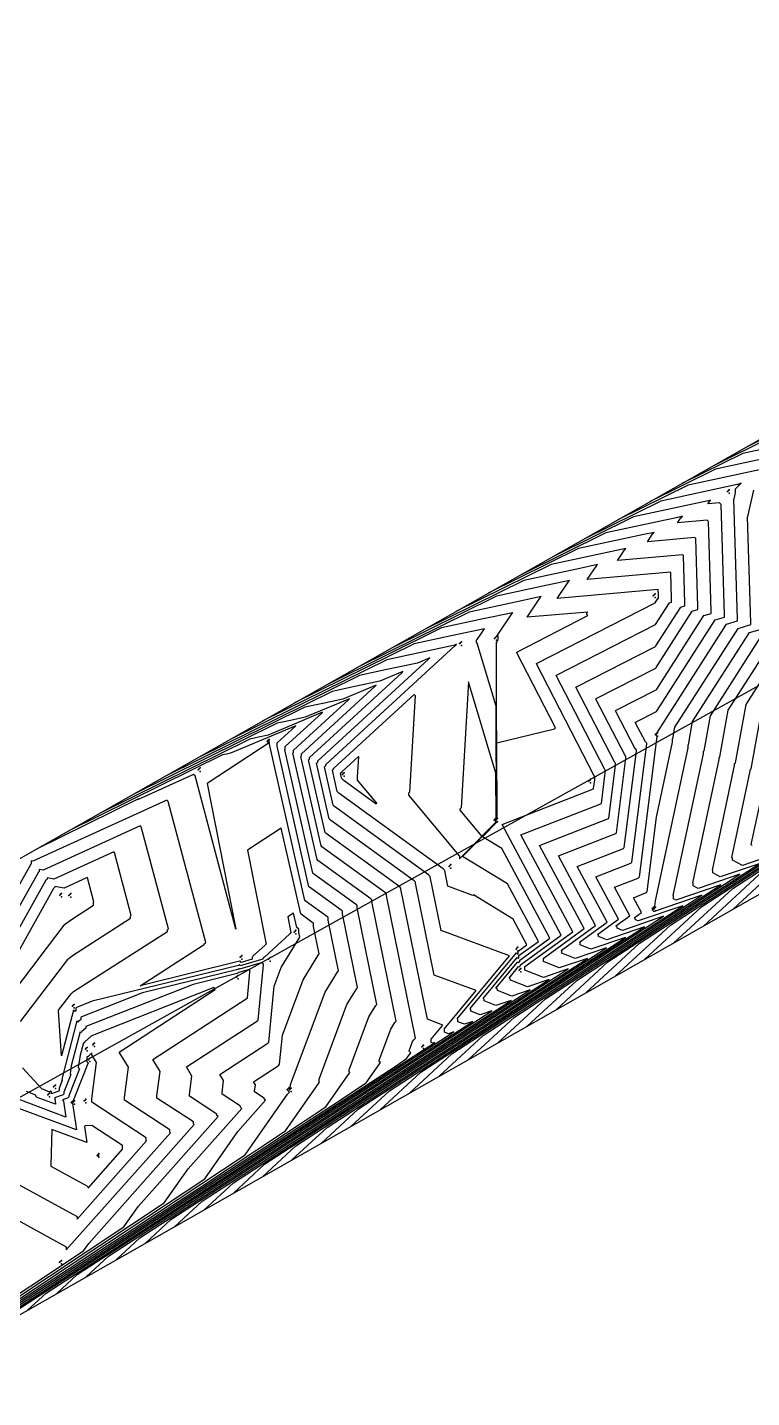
# Model space of a CAD drawing. Header units: metres. Extents: x 419582 to 423558, y 4805372 to 4807539.
# Drawn here: x 421029.3 to 421112.2, y 4805958.5 to 4806115.4 of the extents above; entities that cross this region are included whole.
import ezdxf

# ---------------------------------------------------------------- set-up
doc = ezdxf.new("R2010")
doc.units = ezdxf.units.M
for name, color, linetype in [('C-TINN', 4, 'Continuous'), ('C-TINN-BNDY', 110, 'Continuous'), ('C-TOPO-MAJR', 9, 'Continuous'), ('C-TOPO-MINR', 8, 'Continuous')]:
    doc.layers.add(name, color=color, linetype=linetype)

msp = doc.modelspace()

# ---------------------------------------------------------------- linework, layer by layer
at = {"color": 31, "lineweight": 30, "true_color": 0xffbd7a, "elevation": 1718.01}
msp.add_lwpolyline([(423449.83, 4807399.59), (423130.59, 4807500.11), (421950.92, 4806613), (421795.04, 4806430.99), (421305.02, 4806147.04), (421305.02, 4806147.04), (420630.08, 4805770.97), (419765.16, 4805549.54), (419617.36, 4805580.09)], dxfattribs=at)
at = {"layer": 'C-TINN', "color": 4, "linetype": 'Continuous', "lineweight": -3}
for p in [(421109.41, 4806062.26, 1684.66), (421109.51, 4806062.36, 1684.66), (421109.61, 4806062.46, 1684.66), (421109.61, 4806062.06, 1684.66), (421100.91, 4806050.32, 1678.75), (421101.01, 4806050.42, 1678.75), (421101.11, 4806050.52, 1678.75), (421101.11, 4806050.12, 1678.75), (421078.84, 4806044.94, 1675.18), (421078.94, 4806045.04, 1675.18), (421082.74, 4806045.44, 1676.98), (421082.84, 4806045.54, 1676.98), (421082.94, 4806045.64, 1676.98), (421082.94, 4806045.24, 1676.98), (421078.74, 4806044.84, 1675.18), (421078.94, 4806044.64, 1675.18), (421101.19, 4806034.43, 1685.03), (421101.29, 4806034.53, 1685.03), (421101.39, 4806034.63, 1685.03), (421101.39, 4806034.23, 1685.03), (421056.72, 4806033.68, 1668), (421056.82, 4806033.78, 1668), (421056.92, 4806033.88, 1668), (421056.92, 4806033.48, 1668), (421048.82, 4806030.41, 1668.18), (421048.92, 4806030.51, 1668.18), (421049.02, 4806030.61, 1668.18), (421049.02, 4806030.21, 1668.18), (421065.31, 4806029.87, 1677.26), (421065.41, 4806029.97, 1677.26), (421065.51, 4806030.07, 1677.26), (421065.51, 4806029.67, 1677.26), (421093.63, 4806029.21, 1678.6), (421093.73, 4806029.31, 1678.6), (421093.53, 4806029.11, 1678.6), (421093.73, 4806028.91, 1678.6), (421082.68, 4806024.64, 1674.33), (421082.78, 4806024.74, 1674.33), (421082.86, 4806024.64, 1678.75), (421082.88, 4806024.84, 1674.33), (421082.96, 4806024.74, 1678.75), (421083.06, 4806024.84, 1678.75), (421082.88, 4806024.44, 1674.33), (421083.06, 4806024.44, 1678.75), (421077.52, 4806019.35, 1676.41), (421077.62, 4806019.45, 1676.41), (421077.72, 4806019.55, 1676.41), (421077.72, 4806019.15, 1676.41), (421032.95, 4806016.06, 1663.18), (421033.05, 4806016.16, 1663.18), (421033.15, 4806016.26, 1663.18), (421033.15, 4806015.86, 1663.18), (421034.01, 4806016.03, 1663.38), (421034.11, 4806016.13, 1663.38), (421034.21, 4806016.23, 1663.38), (421034.21, 4806015.83, 1663.38), (421100.95, 4806014.46, 1687.08), (421101.05, 4806014.56, 1687.08), (421101.15, 4806014.66, 1687.08), (421101.15, 4806014.26, 1687.08), (421060, 4806012.03, 1665.8), (421059.8, 4806011.83, 1665.8), (421059.9, 4806011.93, 1665.8), (421060, 4806011.63, 1665.8), (421053.61, 4806008.94, 1667.97), (421053.71, 4806009.04, 1667.97), (421053.81, 4806009.14, 1667.97), (421057.04, 4806008.91, 1665.49), (421085.19, 4806009.88, 1675.2), (421085.29, 4806009.98, 1675.2), (421085.39, 4806010.08, 1675.2), (421085.39, 4806009.68, 1675.2), (421053.81, 4806008.74, 1667.97), (421056.84, 4806008.71, 1665.49), (421056.94, 4806008.81, 1665.49), (421057.04, 4806008.51, 1665.49), (421085.55, 4806007.47, 1679.78), (421085.65, 4806007.57, 1679.78), (421085.75, 4806007.67, 1679.78), (421085.75, 4806007.27, 1679.78), (421053.18, 4806006.67, 1663.14), (421053.28, 4806006.77, 1663.14), (421053.38, 4806006.87, 1663.14), (421053.38, 4806006.47, 1663.14), (421034.4, 4806003.35, 1666.36), (421034.5, 4806003.45, 1666.36), (421034.6, 4806003.55, 1666.36), (421034.6, 4806003.15, 1666.36), (421035.89, 4805998.43, 1662.42), (421035.99, 4805998.53, 1662.42), (421036.09, 4805998.63, 1662.42), (421036.09, 4805998.23, 1662.42), (421036.73, 4805998.93, 1662.26), (421036.83, 4805999.03, 1662.26), (421036.93, 4805999.13, 1662.26), (421036.93, 4805998.73, 1662.26), (421074.41, 4805998.69, 1672.42), (421074.51, 4805998.79, 1672.42), (421074.61, 4805998.89, 1672.42), (421074.61, 4805998.49, 1672.42), (421036.21, 4805997.2, 1661.79), (421036.31, 4805997.3, 1661.79), (421036.41, 4805997.4, 1661.79), (421036.41, 4805997, 1661.79), (421031.58, 4805993.18, 1664.59), (421031.68, 4805993.28, 1664.59), (421031.78, 4805993.38, 1664.59), (421032.26, 4805994.12, 1665.79), (421032.36, 4805994.22, 1665.79), (421032.46, 4805994.32, 1665.79), (421032.46, 4805993.92, 1665.79), (421059.25, 4805993.78, 1668.07), (421059.35, 4805993.88, 1668.07), (421059.45, 4805993.98, 1668.07), (421059.45, 4805993.58, 1668.07), (421031.78, 4805992.98, 1664.59), (421034.45, 4805992.32, 1661.78), (421034.55, 4805992.42, 1661.78), (421034.65, 4805992.52, 1661.78), (421034.65, 4805992.12, 1661.78), (421035.76, 4805992.5, 1661.82), (421035.86, 4805992.6, 1661.82), (421035.96, 4805992.7, 1661.82), (421035.96, 4805992.3, 1661.82), (421037.25, 4805986.27, 1660), (421037.35, 4805986.37, 1660), (421037.45, 4805986.47, 1660), (421037.45, 4805986.07, 1660), (421032.94, 4805974.04, 1663.45), (421033.04, 4805974.14, 1663.45), (421033.14, 4805974.24, 1663.45), (421033.14, 4805973.84, 1663.45)]:
    msp.add_point(p, dxfattribs=at)
at = {"layer": 'C-TINN-BNDY', "color": 110, "linetype": 'Continuous', "lineweight": -3, "flags": 128}
for points in [[(420443.91, 4805743.65), (420493.5, 4805756.98), (420768.14, 4805870.08), (420831.32, 4805906.4), (420889.42, 4805941.39), (420915.5, 4805955.6), (420955.73, 4805979.34), (420991.65, 4805999.26), (421029.07, 4806020.62), (421150.43, 4806089.34), (421193.45, 4806114.76), (421316.74, 4806181.07)], [(421305.47, 4806115.01), (421187.67, 4806058.56), (420994.99, 4805949.06), (420878.95, 4805882.09), (420761.16, 4805805.24), (420641.64, 4805749.79), (420396.34, 4805692.54)]]:
    msp.add_lwpolyline(points, dxfattribs=at)
at = {"layer": 'C-TOPO-MAJR', "color": 9, "linetype": 'Continuous', "lineweight": -3, "flags": 128}
for points, elevation in [([(421117.44, 4806070.24), (421111.57, 4806067.33)], 1690), ([(421073, 4805993.39), (421077.85, 4805997.88), (421102.09, 4806013.63), (421097.38, 4806012.02), (421096.76, 4806012.27), (421096.76, 4806012.38), (421096.62, 4806012.53), (421098.23, 4806013.69), (421096.48, 4806016.95), (421099.18, 4806018), (421099.25, 4806018.08), (421099.33, 4806018.16), (421101.35, 4806034.21), (421101.35, 4806034.21), (421101.16, 4806034.41), (421101.12, 4806034.47), (421101.22, 4806034.57), (421101.29, 4806034.6), (421101.39, 4806034.7), (421109.3, 4806047.08), (421110.55, 4806047.44), (421110.55, 4806047.67), (421110.14, 4806061.37), (421110.14, 4806061.38), (421110.15, 4806061.38), (421110.33, 4806062.14), (421110.32, 4806062.15), (421110.32, 4806062.54), (421110.32, 4806062.54), (421110.33, 4806062.54), (421110.95, 4806063.2), (421110.96, 4806063.2), (421110.96, 4806063.21), (421110.48, 4806063.03), (421110.48, 4806063.03), (421110.49, 4806063.04), (421101.76, 4806061.16), (421093.09, 4806056.87)], 1685), ([(421056.18, 4805983.83), (421059.99, 4805987.36), (421091.17, 4806007.61), (421088.33, 4806006.64), (421086.21, 4806007.48), (421086.21, 4806007.87), (421086.21, 4806007.87), (421091.68, 4806011.85), (421085.74, 4806022.94), (421094.92, 4806026.52), (421094.94, 4806026.54), (421094.96, 4806026.56), (421095.4, 4806030.07), (421095.4, 4806030.38), (421095.35, 4806030.42), (421089.79, 4806041.18), (421089.82, 4806041.22), (421101.15, 4806047.02), (421101.17, 4806047.04), (421102.75, 4806049.51), (421103, 4806049.58), (421103, 4806049.95), (421102.91, 4806052.96), (421102.87, 4806053), (421093.35, 4806052.18), (421094.43, 4806053.8), (421094.48, 4806053.85), (421094.53, 4806053.9), (421092.48, 4806053.45), (421086.08, 4806052.08), (421074.62, 4806046.41)], 1680), ([(421039.36, 4805974.27), (421042.12, 4805976.83), (421080.25, 4806001.59), (421079.28, 4806001.27), (421078.52, 4806001.57), (421078.52, 4806001.83), (421078.44, 4806001.9), (421084.43, 4806009.09), (421076.62, 4806011.99), (421075.37, 4806018.15), (421075.37, 4806018.2), (421075.19, 4806018.38), (421064.42, 4806026.19), (421064.26, 4806026.35), (421063.26, 4806030.75), (421063.34, 4806030.83), (421063.41, 4806030.9), (421063.41, 4806031), (421078.19, 4806044.57), (421078.29, 4806044.66), (421078.39, 4806044.76), (421078.17, 4806044.67), (421074.09, 4806043.79), (421070.41, 4806043), (421056.15, 4806035.95)], 1675), ([(421089.82, 4806002.95), (421095.72, 4806008.41), (421113.02, 4806019.65), (421108.57, 4806018.13), (421107.73, 4806018.59), (421107.73, 4806018.85), (421107.67, 4806018.92), (421110.22, 4806030.9), (421110.22, 4806031.11), (421110.27, 4806031.16), (421110.32, 4806031.21), (421111.53, 4806037.89), (421115.85, 4806044.64)], 1690), ([(421024.25, 4805966.3), (421056.45, 4805987.22), (421063.42, 4805991.84), (421066.18, 4805995.76), (421066.09, 4805995.85), (421066.09, 4805996.07), (421068.34, 4806002.12), (421069.14, 4806003.42), (421069.21, 4806003.48), (421069.27, 4806003.55), (421067.01, 4806014.61), (421067.01, 4806014.85), (421066.94, 4806014.93), (421062.02, 4806018.49), (421061.95, 4806018.57), (421058.73, 4806032.7), (421058.75, 4806032.72), (421058.78, 4806032.74), (421058.78, 4806033.06), (421063, 4806036.93), (421063.03, 4806036.96), (421063.05, 4806036.99), (421056.8, 4806034.36), (421055.71, 4806034.13), (421054.73, 4806033.92), (421037.68, 4806025.49)], 1670), ([(421028.48, 4806001.61), (421033.87, 4806008.7), (421033.92, 4806008.76), (421033.98, 4806008.81), (421034.42, 4806009.15), (421041.06, 4806013.4), (421041.06, 4806013.66), (421041.09, 4806013.69), (421041.13, 4806013.73), (421039.21, 4806020.95), (421039.14, 4806021.02), (421032.27, 4806017.89), (421031.5, 4806018.03), (421031.5, 4806017.87), (421031.44, 4806017.81), (421031.38, 4806017.75), (421025.01, 4806006.38)], 1665), ([(421106.64, 4806012.51), (421113.58, 4806018.93)], 1695), ([(421018.93, 4805963.92), (421040.31, 4805978.1), (421041.97, 4805980.46), (421051.08, 4805990.72), (421050.96, 4805990.85), (421050.96, 4805991), (421047.81, 4805993.05), (421047.81, 4805993.25), (421048.08, 4805995.35), (421047.46, 4805996.4), (421055.59, 4806001.68), (421055.63, 4806001.72), (421055.67, 4806001.76), (421056.28, 4806008.08), (421056.28, 4806008.17), (421056.12, 4806008.33), (421053.55, 4806007.59), (421053.47, 4806007.67), (421053.41, 4806007.61), (421053.35, 4806007.54), (421042.45, 4806004.87), (421035.37, 4806002.08), (421035.37, 4806001.82), (421035.11, 4806001.59), (421035.08, 4806001.56), (421035.05, 4806001.52), (421034.91, 4806001.65), (421033.26, 4805995.28), (421033.2, 4805994.89), (421033.24, 4805994.85), (421032.89, 4805993.97), (421032.89, 4805993.64), (421032.87, 4805993.62), (421032.85, 4805993.6), (421032.01, 4805993.3), (421032.01, 4805993.56), (421031.94, 4805993.63), (421031.88, 4805993.57), (421031.81, 4805993.5), (421030.9, 4805993.88), (421028.68, 4805996.29)], 1665)]:
    msp.add_lwpolyline(points, dxfattribs=dict(at, elevation=elevation))
for points, elevation in [([(421082.9, 4806030), (421079.77, 4806040.45), (421078.91, 4806026.04), (421078.83, 4806025.96), (421078.75, 4806025.88), (421078.75, 4806025.79), (421081.08, 4806023), (421081.22, 4806022.86), (421081.22, 4806022.74), (421082.91, 4806024.44), (421082.88, 4806024.47), (421082.71, 4806024.64), (421082.79, 4806024.72), (421082.81, 4806024.74), (421082.89, 4806024.82), (421082.91, 4806024.84), (421082.9, 4806030)], 1675), ([(421037.25, 4805986.27), (421037.45, 4805986.07), (421037.45, 4805986.47), (421037.35, 4805986.37), (421037.25, 4805986.27)], 1660)]:
    msp.add_lwpolyline(points, close=True, dxfattribs=dict(at, elevation=elevation))
at = {"layer": 'C-TOPO-MINR', "color": 8, "linetype": 'Continuous', "lineweight": -3, "flags": 128}
for points, elevation in [([(421114.31, 4806068.42), (421107.87, 4806065.24)], 1689), ([(421118.21, 4806068.12), (421111.17, 4806066.6), (421104.18, 4806063.15)], 1688), ([(421115.63, 4806066.43), (421108.03, 4806064.79), (421100.48, 4806061.06)], 1687), ([(421113.06, 4806064.73), (421104.9, 4806062.97), (421096.79, 4806058.97)], 1686), ([(421076.36, 4805995.3), (421081.43, 4805999.99), (421104.28, 4806014.83), (421099.19, 4806013.1), (421098.87, 4806013.23), (421098.87, 4806013.29), (421098.7, 4806013.46), (421099.54, 4806014.06), (421098.63, 4806015.75), (421100.03, 4806016.3), (421100.12, 4806016.39), (421100.21, 4806016.47), (421101.28, 4806024.97), (421103.11, 4806033.58), (421103.11, 4806033.94), (421103.12, 4806033.95), (421103.13, 4806033.96), (421103.37, 4806035.27), (421110.61, 4806046.59), (421112.06, 4806047.01), (421112.06, 4806047.22), (421111.7, 4806059.35), (421111.71, 4806059.37), (421111.73, 4806059.38), (421112.43, 4806062.39)], 1686), ([(421069.63, 4805991.48), (421074.28, 4805995.78), (421099.91, 4806012.43), (421095.57, 4806010.95), (421094.65, 4806011.31), (421094.65, 4806011.48), (421094.54, 4806011.6), (421096.92, 4806013.32), (421094.34, 4806018.15), (421098.33, 4806019.71), (421098.39, 4806019.77), (421098.46, 4806019.84), (421100.16, 4806033.38), (421100.16, 4806033.44), (421100, 4806033.61), (421098.85, 4806035.81), (421098.94, 4806035.9), (421101.26, 4806037.09), (421101.34, 4806037.17), (421107.99, 4806047.56), (421109.04, 4806047.87), (421109.04, 4806048.13), (421108.66, 4806060.77), (421108.48, 4806060.95), (421107.14, 4806060.83), (421107.29, 4806061.06), (421107.38, 4806061.15), (421107.47, 4806061.25), (421107.18, 4806061.18), (421098.63, 4806059.34), (421089.4, 4806054.78)], 1684), ([(421066.27, 4805989.57), (421070.71, 4805993.67), (421097.72, 4806011.22), (421093.76, 4806009.87), (421092.54, 4806010.35), (421092.54, 4806010.58), (421092.45, 4806010.67), (421095.61, 4806012.96), (421092.19, 4806019.35), (421097.48, 4806021.41), (421097.53, 4806021.46), (421097.58, 4806021.52), (421098.97, 4806032.55), (421098.97, 4806032.68), (421098.83, 4806032.81), (421096.59, 4806037.16), (421096.66, 4806037.23), (421101.23, 4806039.57), (421101.3, 4806039.64), (421106.68, 4806048.05), (421107.53, 4806048.3), (421107.53, 4806048.58), (421107.22, 4806058.82), (421107.08, 4806058.96), (421103.69, 4806058.67), (421104.07, 4806059.24), (421104.16, 4806059.33), (421104.24, 4806059.41), (421103.51, 4806059.25), (421095.49, 4806057.52), (421085.7, 4806052.69)], 1683), ([(421062.91, 4805987.66), (421067.13, 4805991.57), (421095.54, 4806010.02), (421091.95, 4806008.8), (421090.43, 4806009.4), (421090.43, 4806009.67), (421090.37, 4806009.73), (421094.3, 4806012.59), (421090.04, 4806020.55), (421096.62, 4806023.12), (421096.66, 4806023.16), (421096.71, 4806023.2), (421097.78, 4806031.72), (421097.78, 4806031.91), (421097.67, 4806032.02), (421094.32, 4806038.5), (421094.38, 4806038.56), (421101.2, 4806042.05), (421101.25, 4806042.1), (421105.37, 4806048.54), (421106.02, 4806048.73), (421106.02, 4806049.04), (421105.78, 4806056.87), (421105.67, 4806056.98), (421100.24, 4806056.5), (421100.86, 4806057.43), (421100.93, 4806057.5), (421101, 4806057.57), (421099.83, 4806057.32), (421092.36, 4806055.71), (421082.01, 4806050.6)], 1682), ([(421059.54, 4805985.74), (421063.56, 4805989.46), (421093.36, 4806008.82), (421090.14, 4806007.72), (421088.32, 4806008.44), (421088.32, 4806008.77), (421088.29, 4806008.8), (421092.99, 4806012.22), (421087.89, 4806021.74), (421095.77, 4806024.82), (421095.8, 4806024.85), (421095.83, 4806024.88), (421096.59, 4806030.9), (421096.59, 4806031.15), (421096.51, 4806031.22), (421092.05, 4806039.84), (421092.1, 4806039.89), (421101.17, 4806044.53), (421101.21, 4806044.57), (421104.06, 4806049.02), (421104.51, 4806049.15), (421104.51, 4806049.49), (421104.35, 4806054.91), (421104.27, 4806054.99), (421096.8, 4806054.34), (421097.65, 4806055.61), (421097.71, 4806055.67), (421097.77, 4806055.73), (421096.15, 4806055.39), (421089.22, 4806053.89), (421078.32, 4806048.51)], 1681), ([(421052.81, 4805981.92), (421056.41, 4805985.25), (421088.99, 4806006.41), (421086.52, 4806005.57), (421084.57, 4806006.34), (421084.57, 4806006.38), (421084.39, 4806006.56), (421085.49, 4806007.88), (421085.52, 4806007.85), (421085.61, 4806007.93), (421085.69, 4806008.01), (421085.69, 4806008.08), (421090.37, 4806011.48), (421083.6, 4806024.14), (421094.07, 4806028.23), (421094.08, 4806028.23), (421094.08, 4806028.24), (421094.21, 4806029.24), (421094.21, 4806029.62), (421094.19, 4806029.63), (421087.52, 4806042.53), (421087.54, 4806042.55), (421101.12, 4806049.5), (421101.12, 4806049.5), (421101.44, 4806050), (421101.49, 4806050.01), (421101.49, 4806050.41), (421101.47, 4806051.01), (421101.46, 4806051.02), (421089.9, 4806050.01), (421091.22, 4806051.98), (421091.26, 4806052.02), (421091.3, 4806052.06), (421088.8, 4806051.52), (421082.95, 4806050.26), (421070.93, 4806044.32)], 1679), ([(421049.45, 4805980.01), (421052.84, 4805983.14), (421086.8, 4806005.2), (421084.71, 4806004.49), (421083.06, 4806005.15), (421083.06, 4806005.24), (421082.9, 4806005.39), (421085.41, 4806008.41), (421085.49, 4806008.33), (421085.55, 4806008.39), (421085.61, 4806008.45), (421085.61, 4806008.61), (421089.06, 4806011.11), (421083.55, 4806021.41), (421081.35, 4806022.74), (421083.03, 4806024.44), (421082.86, 4806024.61), (421082.83, 4806024.64), (421082.85, 4806024.66), (421082.93, 4806024.74), (421082.95, 4806024.76), (421083.03, 4806024.84), (421083.01, 4806033.48), (421089.61, 4806035.08), (421089.67, 4806035.15), (421089.73, 4806035.21), (421085.25, 4806043.87), (421085.27, 4806043.88), (421093.41, 4806048.05), (421093.3, 4806048.17), (421093.3, 4806048.34), (421093.35, 4806048.39), (421093.41, 4806048.45), (421086.46, 4806047.85), (421088, 4806050.16), (421088.03, 4806050.19), (421088.06, 4806050.22), (421085.12, 4806049.59), (421079.81, 4806048.44), (421067.23, 4806042.23)], 1678), ([(421046.09, 4805978.1), (421049.27, 4805981.04), (421084.62, 4806004), (421082.9, 4806003.42), (421081.54, 4806003.95), (421081.54, 4806004.1), (421081.42, 4806004.23), (421085.33, 4806008.93), (421085.45, 4806008.81), (421085.49, 4806008.85), (421085.53, 4806008.89), (421085.53, 4806009.13), (421087.75, 4806010.74), (421084.21, 4806017.36), (421079.07, 4806020.48), (421082.99, 4806024.44), (421082.87, 4806024.56), (421082.79, 4806024.64), (421082.83, 4806024.68), (421082.89, 4806024.74), (421082.93, 4806024.78), (421082.99, 4806024.84), (421082.94, 4806045.01), (421083.07, 4806045.04), (421083.07, 4806045.04), (421083.07, 4806045.04), (421082.99, 4806045.21), (421082.99, 4806045.21), (421083.15, 4806045.3), (421083.14, 4806045.3), (421083.14, 4806045.69), (421083.14, 4806045.69), (421083.15, 4806045.7), (421083.01, 4806045.68), (421084.79, 4806048.35), (421084.81, 4806048.37), (421084.83, 4806048.38), (421081.45, 4806047.66), (421076.68, 4806046.63), (421063.54, 4806040.14)], 1677), ([(421042.72, 4805976.19), (421045.69, 4805978.93), (421082.43, 4806002.8), (421081.09, 4806002.34), (421080.03, 4806002.76), (421080.03, 4806002.97), (421079.93, 4806003.06), (421085.25, 4806009.46), (421085.42, 4806009.29), (421085.44, 4806009.31), (421085.45, 4806009.33), (421085.45, 4806009.66), (421086.44, 4806010.37), (421084.86, 4806013.32), (421080.32, 4806016.08), (421080.29, 4806016.04), (421080.25, 4806016.01), (421077.4, 4806017.07), (421077.04, 4806018.86), (421077.04, 4806018.87), (421076.84, 4806019.07), (421064.9, 4806027.73), (421064.73, 4806027.91), (421064.17, 4806030.36), (421064.25, 4806030.45), (421064.34, 4806030.53), (421064.34, 4806030.59), (421073.52, 4806039.02), (421073.65, 4806038.9), (421072.98, 4806027.82), (421072.94, 4806027.78), (421072.89, 4806027.73), (421072.89, 4806027.51), (421078.7, 4806020.55), (421078.74, 4806020.51), (421078.74, 4806020.19), (421082.95, 4806024.44), (421082.87, 4806024.52), (421082.75, 4806024.64), (421082.81, 4806024.7), (421082.85, 4806024.74), (421082.91, 4806024.8), (421082.95, 4806024.84), (421082.92, 4806037.7), (421080.76, 4806044.91), (421080.67, 4806045), (421080.67, 4806045.22), (421080.72, 4806045.27), (421080.76, 4806045.31), (421081.58, 4806046.53), (421081.58, 4806046.54), (421081.59, 4806046.55), (421077.77, 4806045.72), (421073.54, 4806044.81), (421059.84, 4806038.05)], 1676), ([(421079.72, 4805997.21), (421085, 4806002.09), (421106.46, 4806016.04), (421101.01, 4806014.17), (421100.98, 4806014.18), (421100.98, 4806014.19), (421100.78, 4806014.39), (421100.85, 4806014.43), (421100.78, 4806014.56), (421100.88, 4806014.6), (421100.98, 4806014.7), (421101.08, 4806014.79), (421101.16, 4806015.42), (421104.89, 4806032.91), (421104.89, 4806033.24), (421104.91, 4806033.25), (421104.93, 4806033.27), (421105.41, 4806035.92), (421111.92, 4806046.1), (421113.58, 4806046.58)], 1687), ([(421083.09, 4805999.13), (421088.57, 4806004.2), (421108.65, 4806017.24), (421103.49, 4806015.48), (421103.22, 4806015.62), (421103.22, 4806015.98), (421103.2, 4806016), (421106.67, 4806032.24), (421106.67, 4806032.53), (421106.7, 4806032.56), (421106.72, 4806032.58), (421107.45, 4806036.58), (421113.23, 4806045.61)], 1688), ([(421086.45, 4806001.04), (421092.14, 4806006.3), (421110.83, 4806018.44), (421106.03, 4806016.8), (421105.48, 4806017.11), (421105.48, 4806017.42), (421105.43, 4806017.46), (421108.45, 4806031.57), (421108.45, 4806031.82), (421108.48, 4806031.86), (421108.52, 4806031.9), (421109.49, 4806037.23), (421114.54, 4806045.13)], 1689), ([(421036, 4805972.36), (421038.55, 4805974.72), (421078.06, 4806000.39), (421077.47, 4806000.19), (421077, 4806000.37), (421077, 4806000.69), (421076.96, 4806000.73), (421080.62, 4806005.14), (421075.84, 4806006.91), (421073.7, 4806017.44), (421073.7, 4806017.53), (421073.54, 4806017.69), (421063.94, 4806024.65), (421063.8, 4806024.8), (421062.36, 4806031.14), (421062.42, 4806031.21), (421062.49, 4806031.27), (421062.49, 4806031.41), (421075.15, 4806043.04), (421075.24, 4806043.12), (421075.32, 4806043.21), (421073.9, 4806042.61), (421070.42, 4806041.86), (421067.27, 4806041.18), (421052.46, 4806033.86)], 1674), ([(421032.63, 4805970.45), (421034.97, 4805972.62), (421075.88, 4805999.19), (421075.66, 4805999.11), (421075.49, 4805999.18), (421075.49, 4805999.55), (421075.47, 4805999.57), (421076.82, 4806001.18), (421075.06, 4806001.84), (421072.02, 4806016.73), (421072.02, 4806016.86), (421071.89, 4806017), (421063.46, 4806023.11), (421063.34, 4806023.24), (421061.45, 4806031.53), (421061.5, 4806031.58), (421061.56, 4806031.64), (421061.56, 4806031.82), (421072.11, 4806041.51), (421072.18, 4806041.58), (421072.25, 4806041.65), (421069.62, 4806040.55), (421066.74, 4806039.93), (421064.13, 4806039.36), (421048.76, 4806031.77)], 1673), ([(421029.27, 4805968.54), (421031.4, 4805970.51), (421071.46, 4805996.53), (421072.67, 4805997.34), (421073.15, 4805998.02), (421072.97, 4805998.2), (421072.97, 4805998.24), (421073.36, 4805999.29), (421073.5, 4805999.51), (421073.59, 4805999.6), (421073.68, 4805999.7), (421070.35, 4806016.02), (421070.35, 4806016.19), (421070.24, 4806016.31), (421062.98, 4806021.57), (421062.87, 4806021.68), (421060.54, 4806031.92), (421060.59, 4806031.96), (421060.63, 4806032.01), (421060.63, 4806032.23), (421069.08, 4806039.99), (421069.13, 4806040.04), (421069.19, 4806040.1), (421065.35, 4806038.48), (421063.06, 4806037.99), (421061, 4806037.55), (421045.07, 4806029.68)], 1672), ([(421027.83, 4805968.41), (421063.95, 4805991.87), (421068.05, 4805994.59), (421069.66, 4805996.89), (421069.53, 4805997.02), (421069.53, 4805997.15), (421070.85, 4806000.7), (421071.32, 4806001.47), (421071.4, 4806001.54), (421071.48, 4806001.62), (421068.68, 4806015.32), (421068.68, 4806015.52), (421068.59, 4806015.62), (421062.5, 4806020.03), (421062.41, 4806020.12), (421059.64, 4806032.31), (421059.67, 4806032.34), (421059.7, 4806032.38), (421059.7, 4806032.65), (421066.04, 4806038.46), (421066.08, 4806038.5), (421066.12, 4806038.54), (421061.07, 4806036.42), (421059.39, 4806036.06), (421057.86, 4806035.73), (421041.37, 4806027.59)], 1671), ([(421093.18, 4806004.86), (421099.29, 4806010.51), (421115.2, 4806020.85), (421111.11, 4806019.45), (421109.99, 4806020.07), (421109.99, 4806020.29), (421109.9, 4806020.38), (421112, 4806030.23), (421112, 4806030.41), (421112.06, 4806030.46), (421112.11, 4806030.52), (421113.57, 4806038.54)], 1691), ([(421020.68, 4805964.2), (421048.95, 4805982.56), (421058.8, 4805989.09), (421062.69, 4805994.63), (421062.65, 4805994.67), (421062.65, 4805994.99), (421065.84, 4806003.54), (421066.97, 4806005.38), (421067.01, 4806005.42), (421067.06, 4806005.47), (421065.34, 4806013.9), (421065.34, 4806014.18), (421065.28, 4806014.24), (421061.54, 4806016.96), (421061.48, 4806017.01), (421057.83, 4806033.09), (421057.84, 4806033.1), (421057.85, 4806033.11), (421057.85, 4806033.47), (421059.96, 4806035.41), (421059.97, 4806035.42), (421059.99, 4806035.43), (421052.52, 4806032.3), (421052.03, 4806032.19), (421051.59, 4806032.1), (421033.98, 4806023.4)], 1669), ([(421017.11, 4805962.09), (421041.44, 4805977.9), (421054.18, 4805986.34), (421059.05, 4805993.28), (421059.26, 4805993.51), (421059.06, 4805993.71), (421059.06, 4805993.72), (421058.99, 4805993.76), (421058.99, 4805993.77), (421059, 4805993.82), (421058.98, 4805993.84), (421059.17, 4805993.96), (421059.27, 4805994.06), (421059.36, 4805994.16), (421059.38, 4805994.37), (421063.33, 4806004.95), (421064.79, 4806007.33), (421064.82, 4806007.36), (421064.86, 4806007.4), (421063.67, 4806013.19), (421063.67, 4806013.51), (421063.63, 4806013.55), (421061.06, 4806015.42), (421061.02, 4806015.45), (421056.92, 4806033.48), (421049.85, 4806028.84), (421053.13, 4806012.15), (421048.46, 4806029.69), (421048.27, 4806029.88), (421041.85, 4806026.95), (421041.91, 4806027.02), (421041.98, 4806027.08), (421030.29, 4806021.31)], 1668), ([(421112.24, 4806021.72), (421112.13, 4806021.84), (421113.78, 4806029.56)], 1692), ([(421013.53, 4805959.99), (421033.94, 4805973.24), (421049.55, 4805983.6), (421053.36, 4805989.01), (421056.53, 4805992.58), (421056.36, 4805992.76), (421056.36, 4805992.81), (421055.26, 4805993.53), (421055.26, 4805993.6), (421055.36, 4805994.33), (421055.14, 4805994.69), (421057.98, 4805996.53), (421058.05, 4805996.61), (421058.13, 4805996.69), (421058.45, 4806000.01), (421060.82, 4806006.37), (421062.61, 4806009.28), (421062.63, 4806009.3), (421062.65, 4806009.32), (421062, 4806012.48), (421062, 4806012.84), (421061.98, 4806012.86), (421060.58, 4806013.88), (421060.56, 4806013.9), (421058.32, 4806023.73), (421054.46, 4806021.2), (421056.58, 4806010.43), (421056.53, 4806010.39), (421056.49, 4806010.34), (421055.07, 4806009.05), (421055.03, 4806009.01), (421055, 4806008.97), (421055, 4806008.73), (421053.72, 4806008.36), (421053.56, 4806008.52), (421053.54, 4806008.5), (421053.52, 4806008.48), (421042.16, 4806005.69), (421049.51, 4806010.4), (421049.51, 4806010.48), (421049.59, 4806010.56), (421049.67, 4806010.64), (421045.38, 4806026.77), (421045.23, 4806026.92), (421029.87, 4806019.93), (421029.68, 4806019.97), (421029.68, 4806019.63), (421029.66, 4806019.61), (421029.65, 4806019.6), (421028.05, 4806016.75)], 1667), ([(421026.43, 4805968.58), (421044.93, 4805980.85), (421047.66, 4805984.74), (421053.81, 4805991.65), (421053.66, 4805991.8), (421053.66, 4805991.9), (421051.54, 4805993.29), (421051.54, 4805993.42), (421051.72, 4805994.84), (421051.3, 4805995.54), (421056.79, 4805999.11), (421056.84, 4805999.17), (421056.9, 4805999.22), (421057.52, 4806005.64), (421058.32, 4806007.79), (421060.44, 4806011.24), (421060.44, 4806011.24), (421060.44, 4806011.25), (421060.33, 4806011.77), (421060.33, 4806012.16), (421060.33, 4806012.17), (421060.1, 4806012.34), (421060.09, 4806012.34), (421059.72, 4806013.98), (421059.08, 4806013.56), (421059.43, 4806011.76), (421059.34, 4806011.67), (421059.25, 4806011.58), (421056.38, 4806008.96), (421056.3, 4806008.88), (421056.22, 4806008.8), (421056.22, 4806008.72), (421053.63, 4806007.98), (421053.52, 4806008.1), (421053.48, 4806008.05), (421053.43, 4806008.01), (421036.68, 4806003.9), (421034.8, 4806003.16), (421034.8, 4806002.8), (421034.74, 4806002.74), (421034.73, 4806002.73), (421034.72, 4806002.72), (421034.54, 4806002.9), (421033.17, 4805997.65), (421032.83, 4806002.83), (421032.83, 4806002.89), (421034.26, 4806004.77), (421034.35, 4806004.85), (421034.44, 4806004.94), (421034.55, 4806005.03), (421045.28, 4806011.9), (421045.28, 4806012.07), (421045.34, 4806012.13), (421045.4, 4806012.18), (421042.29, 4806023.86), (421042.18, 4806023.97), (421031.07, 4806018.91), (421030.59, 4806019), (421030.59, 4806018.75), (421030.55, 4806018.71), (421030.51, 4806018.67), (421026.53, 4806011.56)], 1666), ([(421099.91, 4806008.68), (421106.44, 4806014.72), (421119.57, 4806023.26)], 1693), ([(421103.27, 4806010.6), (421110.01, 4806016.83), (421121.76, 4806024.46)], 1694), ([(421096.54, 4806006.77), (421102.86, 4806012.62), (421117.39, 4806022.05)], 1692), ([(421110, 4806014.42), (421117.16, 4806021.04)], 1696), ([(421024.12, 4806000.33), (421033.47, 4806012.63), (421033.5, 4806012.66), (421033.52, 4806012.69), (421034.29, 4806013.28), (421036.83, 4806014.9), (421036.83, 4806015.25), (421036.84, 4806015.26), (421036.86, 4806015.27), (421036.12, 4806018.04), (421036.1, 4806018.06), (421033.47, 4806016.86), (421032.4, 4806017.06), (421032.4, 4806016.98), (421032.32, 4806016.9), (421032.24, 4806016.82), (421023.49, 4806001.19)], 1664), ([(421011.42, 4805959.26), (421035.68, 4805975.35), (421036.27, 4805976.19), (421048.35, 4805989.79), (421048.26, 4805989.89), (421048.26, 4805990.09), (421044.08, 4805992.82), (421044.08, 4805993.08), (421044.45, 4805995.87), (421043.61, 4805997.25), (421054.4, 4806004.26), (421054.42, 4806004.27), (421054.44, 4806004.29), (421054.72, 4806007.22), (421054.72, 4806007.47), (421054.65, 4806007.54), (421053.46, 4806007.2), (421053.42, 4806007.24), (421053.34, 4806007.16), (421053.26, 4806007.07), (421048.22, 4806005.84), (421035.94, 4806001.01), (421035.94, 4806000.84), (421035.49, 4806000.44), (421035.43, 4806000.38), (421035.37, 4806000.32), (421035.29, 4806000.4), (421034.28, 4805996.5), (421034.14, 4805995.61), (421034.23, 4805995.52), (421033.44, 4805993.52), (421033.44, 4805993.3), (421033.39, 4805993.25), (421033.35, 4805993.21), (421032.34, 4805992.84), (421032.38, 4805992.8), (421032.48, 4805992.12), (421030.37, 4805992.9), (421030.22, 4805993.05), (421030.22, 4805993.15), (421029.17, 4805993.59)], 1664), ([(421021.33, 4805982.58), (421033.68, 4805975.81), (421033.7, 4805975.78), (421033.7, 4805975.44), (421045.63, 4805988.86), (421045.55, 4805988.94), (421045.55, 4805989.19), (421040.36, 4805992.58), (421040.36, 4805992.9), (421040.81, 4805996.38), (421039.77, 4805998.1), (421050.76, 4806005.24), (421050.76, 4806005.3), (421050.59, 4806005.47), (421036.51, 4805999.93), (421036.51, 4805999.86), (421035.87, 4805999.3), (421035.79, 4805999.21), (421035.7, 4805999.12), (421035.67, 4805999.15), (421035.3, 4805997.72), (421035.08, 4805996.33), (421035.22, 4805996.19), (421033.98, 4805993.07), (421033.98, 4805992.95), (421033.91, 4805992.88), (421033.84, 4805992.81), (421033.29, 4805992.61), (421033.4, 4805992.49), (421033.4, 4805992.49), (421033.67, 4805990.66), (421027.99, 4805992.76)], 1663), ([(421026.64, 4805983.81), (421034.87, 4805979.3), (421034.95, 4805979.21), (421034.95, 4805978.98), (421042.9, 4805987.93), (421042.85, 4805987.98), (421042.85, 4805988.28), (421036.63, 4805992.34), (421036.63, 4805992.73), (421037.17, 4805996.89), (421036.64, 4805997.77), (421036.64, 4805997.99), (421036.3, 4805997.68), (421036.24, 4805997.61), (421036.17, 4805997.54), (421036.1, 4805997.61), (421036.01, 4805997.05), (421036.2, 4805996.86), (421034.53, 4805992.62), (421034.53, 4805992.6), (421034.44, 4805992.5), (421034.34, 4805992.41), (421034.24, 4805992.37), (421034.43, 4805992.19), (421034.43, 4805992.19), (421034.87, 4805989.19), (421026.82, 4805992.17)], 1662)]:
    msp.add_lwpolyline(points, dxfattribs=dict(at, elevation=elevation))
for points, elevation in [([(421056.72, 4806033.68), (421056.92, 4806033.48), (421056.92, 4806033.88), (421056.82, 4806033.78), (421056.72, 4806033.68)], 1668), ([(421065.19, 4806029.47), (421065.38, 4806029.27), (421069.18, 4806026.51), (421069.21, 4806026.54), (421069.24, 4806026.57), (421067.03, 4806029.22), (421067.03, 4806029.59), (421067.04, 4806029.6), (421067.05, 4806029.61), (421067.19, 4806031.89), (421067.16, 4806031.92), (421065.27, 4806030.18), (421065.27, 4806030.17), (421065.17, 4806030.07), (421065.07, 4806029.97), (421065.19, 4806029.47)], 1677), ([(421036.63, 4805989.67), (421035.88, 4805989.64), (421035.83, 4805989.6), (421035.79, 4805989.56), (421036.06, 4805987.73), (421032.04, 4805989.22), (421031.94, 4805985.16), (421031.94, 4805985.04), (421036.06, 4805982.78), (421036.2, 4805982.64), (421036.2, 4805982.53), (421040.18, 4805987), (421040.15, 4805987.03), (421040.15, 4805987.38), (421036.63, 4805989.67)], 1661)]:
    msp.add_lwpolyline(points, close=True, dxfattribs=dict(at, elevation=elevation))

doc.saveas('drawing.dxf')
